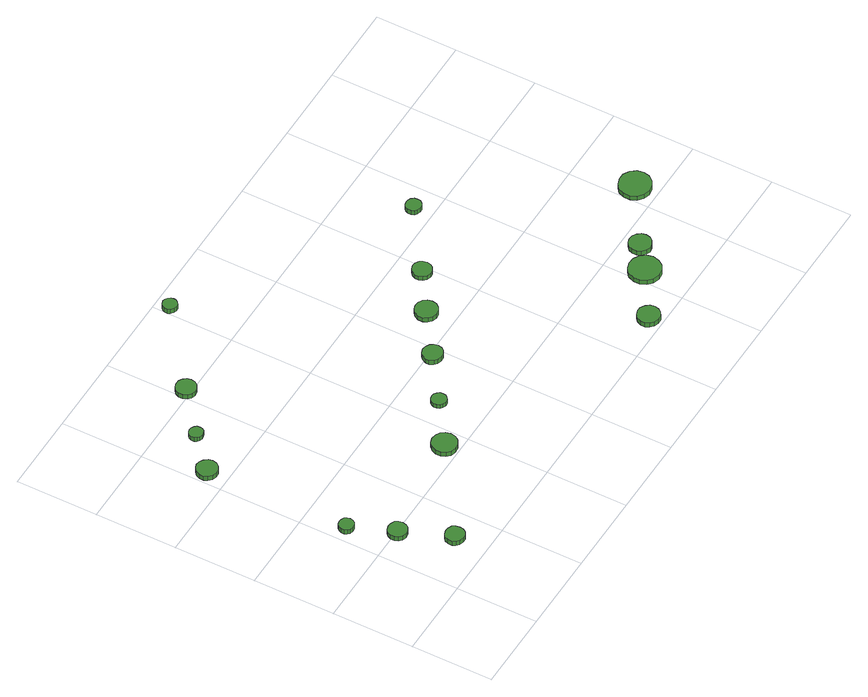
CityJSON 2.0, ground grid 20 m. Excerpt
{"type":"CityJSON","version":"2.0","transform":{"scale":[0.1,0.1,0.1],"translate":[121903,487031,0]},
"CityObjects":{
"tree1":{"type":"SolitaryVegetationObject","attributes":{"function":"something"},"geometry":[{"type":"MultiSurface","lod":"1","boundaries":[[[0,1,2,3,4,5,6,7,8,9,10,11,12,13,14]],[[15,16,17,18,19,20,21,22,23,24,25,26,27,28,29]],[[0,29,28,1]],[[1,28,27,2]],[[2,27,26,3]],[[3,26,25,4]],[[4,25,24,5]],[[5,24,23,6]],[[6,23,22,7]],[[7,22,21,8]],[[8,21,20,9]],[[9,20,19,10]],[[10,19,18,11]],[[11,18,17,12]],[[12,17,16,13]],[[13,16,15,14]],[[14,15,29,0]]]}]},
"tree2":{"type":"SolitaryVegetationObject","attributes":{"function":"something"},"geometry":[{"type":"MultiSurface","lod":"1","boundaries":[[[30,31,32,33,34,35,36,37,38,39,40,41,42,43,44]],[[45,46,47,48,49,50,51,52,53,54,55,56,57,58,59]],[[30,59,58,31]],[[31,58,57,32]],[[32,57,56,33]],[[33,56,55,34]],[[34,55,54,35]],[[35,54,53,36]],[[36,53,52,37]],[[37,52,51,38]],[[38,51,50,39]],[[39,50,49,40]],[[40,49,48,41]],[[41,48,47,42]],[[42,47,46,43]],[[43,46,45,44]],[[44,45,59,30]]]}]},
"tree3":{"type":"SolitaryVegetationObject","attributes":{"function":"something"},"geometry":[{"type":"MultiSurface","lod":"1","boundaries":[[[60,61,62,63,64,65,66,67,68,69,70,71,72,73,74]],[[75,76,77,78,79,80,81,82,83,84,85,86,87,88,89]],[[60,89,88,61]],[[61,88,87,62]],[[62,87,86,63]],[[63,86,85,64]],[[64,85,84,65]],[[65,84,83,66]],[[66,83,82,67]],[[67,82,81,68]],[[68,81,80,69]],[[69,80,79,70]],[[70,79,78,71]],[[71,78,77,72]],[[72,77,76,73]],[[73,76,75,74]],[[74,75,89,60]]]}]},
"tree4":{"type":"SolitaryVegetationObject","attributes":{"function":"something"},"geometry":[{"type":"MultiSurface","lod":"1","boundaries":[[[90,91,92,93,94,95,96,97,98,99,100,101,102,103,104]],[[105,106,107,108,109,110,111,112,113,114,115,116,117,118,119]],[[90,119,118,91]],[[91,118,117,92]],[[92,117,116,93]],[[93,116,115,94]],[[94,115,114,95]],[[95,114,113,96]],[[96,113,112,97]],[[97,112,111,98]],[[98,111,110,99]],[[99,110,109,100]],[[100,109,108,101]],[[101,108,107,102]],[[102,107,106,103]],[[103,106,105,104]],[[104,105,119,90]]]}]},
"tree5":{"type":"SolitaryVegetationObject","attributes":{"function":"something"},"geometry":[{"type":"MultiSurface","lod":"1","boundaries":[[[120,121,122,123,124,125,126,127,128,129,130,131,132,133,134]],[[135,136,137,138,139,140,141,142,143,144,145,146,147,148,149]],[[120,149,148,121]],[[121,148,147,122]],[[122,147,146,123]],[[123,146,145,124]],[[124,145,144,125]],[[125,144,143,126]],[[126,143,142,127]],[[127,142,141,128]],[[128,141,140,129]],[[129,140,139,130]],[[130,139,138,131]],[[131,138,137,132]],[[132,137,136,133]],[[133,136,135,134]],[[134,135,149,120]]]}]},
"tree6":{"type":"SolitaryVegetationObject","attributes":{"function":"something"},"geometry":[{"type":"MultiSurface","lod":"1","boundaries":[[[150,151,152,153,154,155,156,157,158,159,160,161,162,163,164]],[[165,166,167,168,169,170,171,172,173,174,175,176,177,178,179]],[[150,179,178,151]],[[151,178,177,152]],[[152,177,176,153]],[[153,176,175,154]],[[154,175,174,155]],[[155,174,173,156]],[[156,173,172,157]],[[157,172,171,158]],[[158,171,170,159]],[[159,170,169,160]],[[160,169,168,161]],[[161,168,167,162]],[[162,167,166,163]],[[163,166,165,164]],[[164,165,179,150]]]}]},
"tree7":{"type":"SolitaryVegetationObject","attributes":{"function":"something"},"geometry":[{"type":"MultiSurface","lod":"1","boundaries":[[[180,181,182,183,184,185,186,187,188,189,190,191,192,193,194]],[[195,196,197,198,199,200,201,202,203,204,205,206,207,208,209]],[[180,209,208,181]],[[181,208,207,182]],[[182,207,206,183]],[[183,206,205,184]],[[184,205,204,185]],[[185,204,203,186]],[[186,203,202,187]],[[187,202,201,188]],[[188,201,200,189]],[[189,200,199,190]],[[190,199,198,191]],[[191,198,197,192]],[[192,197,196,193]],[[193,196,195,194]],[[194,195,209,180]]]}]},
"tree8":{"type":"SolitaryVegetationObject","attributes":{"function":"something"},"geometry":[{"type":"MultiSurface","lod":"1","boundaries":[[[210,211,212,213,214,215,216,217,218,219,220,221,222,223,224]],[[225,226,227,228,229,230,231,232,233,234,235,236,237,238,239]],[[210,239,238,211]],[[211,238,237,212]],[[212,237,236,213]],[[213,236,235,214]],[[214,235,234,215]],[[215,234,233,216]],[[216,233,232,217]],[[217,232,231,218]],[[218,231,230,219]],[[219,230,229,220]],[[220,229,228,221]],[[221,228,227,222]],[[222,227,226,223]],[[223,226,225,224]],[[224,225,239,210]]]}]},
"tree9":{"type":"SolitaryVegetationObject","attributes":{"function":"something"},"geometry":[{"type":"MultiSurface","lod":"1","boundaries":[[[240,241,242,243,244,245,246,247,248,249,250,251,252,253,254]],[[255,256,257,258,259,260,261,262,263,264,265,266,267,268,269]],[[240,269,268,241]],[[241,268,267,242]],[[242,267,266,243]],[[243,266,265,244]],[[244,265,264,245]],[[245,264,263,246]],[[246,263,262,247]],[[247,262,261,248]],[[248,261,260,249]],[[249,260,259,250]],[[250,259,258,251]],[[251,258,257,252]],[[252,257,256,253]],[[253,256,255,254]],[[254,255,269,240]]]}]},
"tree10":{"type":"SolitaryVegetationObject","attributes":{"function":"something"},"geometry":[{"type":"MultiSurface","lod":"1","boundaries":[[[270,271,272,273,274,275,276,277,278,279,280,281,282,283,284]],[[285,286,287,288,289,290,291,292,293,294,295,296,297,298,299]],[[270,299,298,271]],[[271,298,297,272]],[[272,297,296,273]],[[273,296,295,274]],[[274,295,294,275]],[[275,294,293,276]],[[276,293,292,277]],[[277,292,291,278]],[[278,291,290,279]],[[279,290,289,280]],[[280,289,288,281]],[[281,288,287,282]],[[282,287,286,283]],[[283,286,285,284]],[[284,285,299,270]]]}]},
"tree11":{"type":"SolitaryVegetationObject","attributes":{"function":"something"},"geometry":[{"type":"MultiSurface","lod":"1","boundaries":[[[300,301,302,303,304,305,306,307,308,309,310,311,312,313,314]],[[315,316,317,318,319,320,321,322,323,324,325,326,327,328,329]],[[300,329,328,301]],[[301,328,327,302]],[[302,327,326,303]],[[303,326,325,304]],[[304,325,324,305]],[[305,324,323,306]],[[306,323,322,307]],[[307,322,321,308]],[[308,321,320,309]],[[309,320,319,310]],[[310,319,318,311]],[[311,318,317,312]],[[312,317,316,313]],[[313,316,315,314]],[[314,315,329,300]]]}]},
"tree12":{"type":"SolitaryVegetationObject","attributes":{"function":"something"},"geometry":[{"type":"MultiSurface","lod":"1","boundaries":[[[330,331,332,333,334,335,336,337,338,339,340,341,342,343,344]],[[345,346,347,348,349,350,351,352,353,354,355,356,357,358,359]],[[330,359,358,331]],[[331,358,357,332]],[[332,357,356,333]],[[333,356,355,334]],[[334,355,354,335]],[[335,354,353,336]],[[336,353,352,337]],[[337,352,351,338]],[[338,351,350,339]],[[339,350,349,340]],[[340,349,348,341]],[[341,348,347,342]],[[342,347,346,343]],[[343,346,345,344]],[[344,345,359,330]]]}]},
"tree13":{"type":"SolitaryVegetationObject","attributes":{"function":"something"},"geometry":[{"type":"MultiSurface","lod":"1","boundaries":[[[360,361,362,363,364,365,366,367,368,369,370,371,372,373,374]],[[375,376,377,378,379,380,381,382,383,384,385,386,387,388,389]],[[360,389,388,361]],[[361,388,387,362]],[[362,387,386,363]],[[363,386,385,364]],[[364,385,384,365]],[[365,384,383,366]],[[366,383,382,367]],[[367,382,381,368]],[[368,381,380,369]],[[369,380,379,370]],[[370,379,378,371]],[[371,378,377,372]],[[372,377,376,373]],[[373,376,375,374]],[[374,375,389,360]]]}]},
"tree14":{"type":"SolitaryVegetationObject","attributes":{"function":"something"},"geometry":[{"type":"MultiSurface","lod":"1","boundaries":[[[390,391,392,393,394,395,396,397,398,399,400,401,402,403,404]],[[405,406,407,408,409,410,411,412,413,414,415,416,417,418,419]],[[390,419,418,391]],[[391,418,417,392]],[[392,417,416,393]],[[393,416,415,394]],[[394,415,414,395]],[[395,414,413,396]],[[396,413,412,397]],[[397,412,411,398]],[[398,411,410,399]],[[399,410,409,400]],[[400,409,408,401]],[[401,408,407,402]],[[402,407,406,403]],[[403,406,405,404]],[[404,405,419,390]]]}]},
"tree15":{"type":"SolitaryVegetationObject","attributes":{"function":"something"},"geometry":[{"type":"MultiSurface","lod":"1","boundaries":[[[420,421,422,423,424,425,426,427,428,429,430,431,432,433,434]],[[435,436,437,438,439,440,441,442,443,444,445,446,447,448,449]],[[420,449,448,421]],[[421,448,447,422]],[[422,447,446,423]],[[423,446,445,424]],[[424,445,444,425]],[[425,444,443,426]],[[426,443,442,427]],[[427,442,441,428]],[[428,441,440,429]],[[429,440,439,430]],[[430,439,438,431]],[[431,438,437,432]],[[432,437,436,433]],[[433,436,435,434]],[[434,435,449,420]]]}]},
"tree16":{"type":"SolitaryVegetationObject","attributes":{"function":"something"},"geometry":[{"type":"MultiSurface","lod":"1","boundaries":[[[450,451,452,453,454,455,456,457,458,459,460,461,462,463,464]],[[465,466,467,468,469,470,471,472,473,474,475,476,477,478,479]],[[450,479,478,451]],[[451,478,477,452]],[[452,477,476,453]],[[453,476,475,454]],[[454,475,474,455]],[[455,474,473,456]],[[456,473,472,457]],[[457,472,471,458]],[[458,471,470,459]],[[459,470,469,460]],[[460,469,468,461]],[[461,468,467,462]],[[462,467,466,463]],[[463,466,465,464]],[[464,465,479,450]]]}]},
"tree17":{"type":"SolitaryVegetationObject","attributes":{"function":"something"},"geometry":[{"type":"MultiSurface","lod":"1","boundaries":[[[480,481,482,483,484,485,486,487,488,489,490,491,492,493,494]],[[495,496,497,498,499,500,501,502,503,504,505,506,507,508,509]],[[480,509,508,481]],[[481,508,507,482]],[[482,507,506,483]],[[483,506,505,484]],[[484,505,504,485]],[[485,504,503,486]],[[486,503,502,487]],[[487,502,501,488]],[[488,501,500,489]],[[489,500,499,490]],[[490,499,498,491]],[[491,498,497,492]],[[492,497,496,493]],[[493,496,495,494]],[[494,495,509,480]]]}]}
},
"vertices":[
[52,300,20],[50,308,20],[46,314,20],[39,317,20],[31,318,20],[24,316,20],[19,311,20],[15,304,20],[15,296,20],[19,289,20],[24,284,20],[31,282,20],[39,283,20],[46,287,20],[50,293,20],[50,293,7],[46,287,7],[39,283,7],[31,282,7],[24,284,7],[19,289,7],[15,296,7],[15,304,7],[19,311,7],[24,316,7],[31,318,7],[39,317,7],[46,314,7],[50,308,7],[52,300,7],
[102,196,16],[100,206,16],[95,214,16],[86,218,16],[77,219,16],[67,216,16],[60,210,16],[56,201,16],[56,191,16],[60,183,16],[67,176,16],[77,173,16],[86,174,16],[95,179,16],[100,187,16],[100,187,3],[95,179,3],[86,174,3],[77,173,3],[67,176,3],[60,183,3],[56,191,3],[56,201,3],[60,210,3],[67,216,3],[77,219,3],[86,218,3],[95,214,3],[100,206,3],[102,196,3],
[153,80,15],[151,90,15],[146,98,15],[137,102,15],[128,103,15],[118,100,15],[111,94,15],[107,85,15],[107,75,15],[111,67,15],[118,60,15],[128,57,15],[137,58,15],[146,63,15],[151,71,15],[151,71,2],[146,63,2],[137,58,2],[128,57,2],[118,60,2],[111,67,2],[107,75,2],[107,85,2],[111,94,2],[118,100,2],[128,103,2],[137,102,2],[146,98,2],[151,90,2],[153,80,2],
[57,652,15],[55,662,15],[48,671,15],[39,676,15],[28,678,15],[18,674,15],[10,667,15],[6,657,15],[6,646,15],[10,637,15],[18,629,15],[28,626,15],[39,627,15],[48,632,15],[55,641,15],[55,641,2],[48,632,2],[39,627,2],[28,626,2],[18,629,2],[10,637,2],[6,646,2],[6,657,2],[10,667,2],[18,674,2],[28,678,2],[39,676,2],[48,671,2],[55,662,2],[57,652,2],
[130,726,15],[129,733,15],[125,738,15],[118,742,15],[111,743,15],[105,741,15],[99,736,15],[96,729,15],[96,722,15],[99,716,15],[105,711,15],[111,709,15],[118,710,15],[125,713,15],[129,719,15],[129,719,3],[125,713,3],[118,710,3],[111,709,3],[105,711,3],[99,716,3],[96,722,3],[96,729,3],[99,736,3],[105,741,3],[111,743,3],[118,742,3],[125,738,3],[129,733,3],[130,726,3],
[385,235,17],[382,247,17],[375,257,17],[364,263,17],[351,265,17],[339,261,17],[330,252,17],[325,241,17],[325,228,17],[330,217,17],[339,208,17],[351,205,17],[364,206,17],[375,212,17],[382,222,17],[382,222,4],[375,212,4],[364,206,4],[351,205,4],[339,208,4],[330,217,4],[325,228,4],[325,241,4],[330,252,4],[339,261,4],[351,265,4],[364,263,4],[375,257,4],[382,247,4],[385,235,4],
[242,811,18],[240,821,18],[234,829,18],[225,834,18],[215,835,18],[205,832,18],[197,825,18],[193,816,18],[193,806,18],[197,796,18],[205,789,18],[215,786,18],[225,787,18],[234,792,18],[240,801,18],[240,801,5],[234,792,5],[225,787,5],[215,786,5],[205,789,5],[197,796,5],[193,806,5],[193,816,5],[197,825,5],[205,832,5],[215,835,5],[225,834,5],[234,829,5],[240,821,5],[242,811,5],
[482,311,15],[481,318,15],[476,324,15],[470,328,15],[462,329,15],[455,327,15],[449,321,15],[446,314,15],[446,307,15],[449,300,15],[455,295,15],[462,292,15],[470,293,15],[476,297,15],[481,303,15],[481,303,3],[476,297,3],[470,293,3],[462,292,3],[455,295,3],[449,300,3],[446,307,3],[446,314,3],[449,321,3],[455,327,3],[462,329,3],[470,328,3],[476,324,3],[481,318,3],[482,311,3],
[602,391,15],[600,401,15],[594,409,15],[585,414,15],[575,416,15],[565,412,15],[558,406,15],[553,396,15],[553,386,15],[558,377,15],[565,370,15],[575,367,15],[585,368,15],[594,373,15],[600,381,15],[600,381,2],[594,373,2],[585,368,2],[575,367,2],[565,370,2],[558,377,2],[553,386,2],[553,396,2],[558,406,2],[565,412,2],[575,416,2],[585,414,2],[594,409,2],[600,401,2],[602,391,2],
[434,965,17],[433,972,17],[428,978,17],[422,982,17],[415,983,17],[408,980,17],[402,976,17],[399,969,17],[399,961,17],[402,955,17],[408,950,17],[415,948,17],[422,948,17],[428,952,17],[433,958,17],[433,958,4],[428,952,4],[422,948,4],[415,948,4],[408,950,4],[402,955,4],[399,961,4],[399,969,4],[402,976,4],[408,980,4],[415,983,4],[422,982,4],[428,978,4],[433,972,4],[434,965,4],
[710,467,16],[708,478,16],[701,487,16],[691,493,16],[680,494,16],[669,491,16],[661,483,16],[656,473,16],[656,461,16],[661,451,16],[669,444,16],[680,440,16],[691,441,16],[701,447,16],[708,456,16],[708,456,3],[701,447,3],[691,441,3],[680,440,3],[669,444,3],[661,451,3],[656,461,3],[656,473,3],[661,483,3],[669,491,3],[680,494,3],[691,493,3],[701,487,3],[708,478,3],[710,467,3],
[940,35,14],[938,46,14],[931,55,14],[921,61,14],[910,62,14],[899,58,14],[891,51,14],[886,41,14],[886,29,14],[891,19,14],[899,12,14],[910,8,14],[921,9,14],[931,15,14],[938,24,14],[938,24,1],[931,15,1],[921,9,1],[910,8,1],[899,12,1],[891,19,1],[886,29,1],[886,41,1],[891,51,1],[899,58,1],[910,62,1],[921,61,1],[931,55,1],[938,46,1],[940,35,1],
[807,535,14],[805,545,14],[800,553,14],[791,558,14],[782,559,14],[772,556,14],[765,549,14],[761,540,14],[761,531,14],[765,522,14],[772,515,14],[782,512,14],[791,513,14],[800,518,14],[805,526,14],[805,526,2],[800,518,2],[791,513,2],[782,512,2],[772,515,2],[765,522,2],[761,531,2],[761,540,2],[765,549,2],[772,556,2],[782,559,2],[791,558,2],[800,553,2],[805,545,2],[807,535,2],
[1068,111,14],[1064,127,14],[1055,139,14],[1041,147,14],[1025,149,14],[1010,144,14],[998,134,14],[992,119,14],[992,103,14],[998,88,14],[1010,78,14],[1025,73,14],[1041,74,14],[1055,82,14],[1064,95,14],[1064,95,1],[1055,82,1],[1041,74,1],[1025,73,1],[1010,78,1],[998,88,1],[992,103,1],[992,119,1],[998,134,1],[1010,144,1],[1025,149,1],[1041,147,1],[1055,139,1],[1064,127,1],[1068,111,1],
[960,647,15],[959,654,15],[954,661,15],[947,664,15],[940,665,15],[932,663,15],[926,658,15],[923,651,15],[923,643,15],[926,636,15],[932,631,15],[940,628,15],[947,629,15],[954,633,15],[959,639,15],[959,639,2],[954,633,2],[947,629,2],[940,628,2],[932,631,2],[926,636,2],[923,643,2],[923,651,2],[926,658,2],[932,663,2],[940,665,2],[947,664,2],[954,661,2],[959,654,2],[960,647,2],
[1117,157,14],[1115,168,14],[1108,177,14],[1098,183,14],[1087,184,14],[1077,181,14],[1068,173,14],[1064,163,14],[1064,152,14],[1068,141,14],[1077,134,14],[1087,130,14],[1098,132,14],[1108,137,14],[1115,146,14],[1115,146,1],[1108,137,1],[1098,132,1],[1087,130,1],[1077,134,1],[1068,141,1],[1064,152,1],[1064,163,1],[1068,173,1],[1077,181,1],[1087,184,1],[1098,183,1],[1108,177,1],[1115,168,1],[1117,157,1],
[1275,253,16],[1272,269,16],[1262,282,16],[1248,290,16],[1232,291,16],[1217,286,16],[1205,276,16],[1199,261,16],[1199,245,16],[1205,231,16],[1217,220,16],[1232,215,16],[1248,217,16],[1262,225,16],[1272,238,16],[1272,238,3],[1262,225,3],[1248,217,3],[1232,215,3],[1217,220,3],[1205,231,3],[1199,245,3],[1199,261,3],[1205,276,3],[1217,286,3],[1232,291,3],[1248,290,3],[1262,282,3],[1272,269,3],[1275,253,3]
]}
